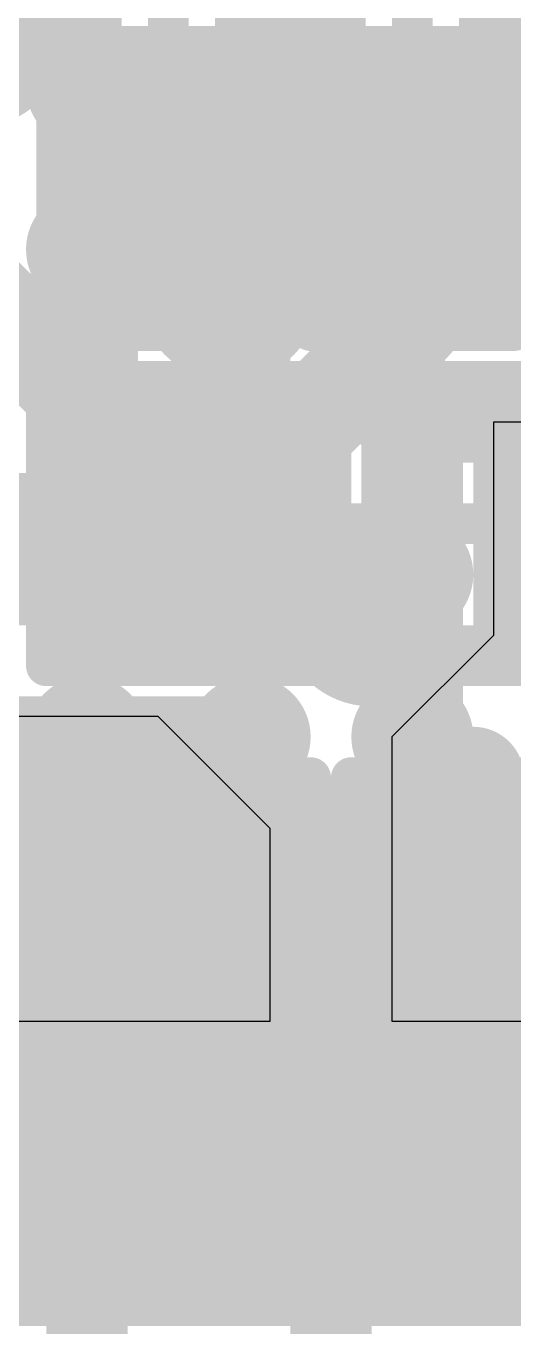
# Model space of a CAD drawing. Header units: millimetres. Extents: x 15 to 120, y 22 to 104.
# Drawn here: x 56.85 to 58.05, y 55.15 to 58.35 of the extents above; entities that cross this region are included whole.
import ezdxf

# ---------------------------------------------------------------- set-up
doc = ezdxf.new("R2010")
doc.units = ezdxf.units.MM
for name, color, linetype in [('BottomLayer', 5, 'Continuous'), ('BottomOverlay', 54, 'Continuous'), ('BottomPaste', 16, 'Continuous'), ('BottomSolder', 6, 'Continuous'), ('Mechanical13', 56, 'Continuous'), ('Mechanical15', 56, 'Continuous'), ('MultiLayer', 9, 'Continuous'), ('TopLayer', 1, 'Continuous'), ('TopPaste', 8, 'Continuous'), ('TopSolder', 216, 'Continuous')]:
    doc.layers.add(name, color=color, linetype=linetype)

msp = doc.modelspace()

# ---------------------------------------------------------------- linework, layer by layer
at = {"layer": 'BottomLayer'}
for p, q in [((58.72500066, 57.37500082), (58.00000084, 57.37500082)), ((58.00000084, 57.37500082), (58.00000084, 56.85000314)), ((58.00000084, 56.85000314), (57.75000134, 56.60000364)), ((57.17500122, 56.650001), (56.8000007, 56.650001)), ((57.45000194, 56.37500027999999), (57.17500122, 56.650001)), ((57.75000134, 56.60000364), (57.75000134, 55.89999996)), ((57.45000194, 55.89999996), (57.45000194, 56.37500027999999)), ((53.57499825999999, 55.89999996), (57.45000194, 55.89999996)), ((57.75000134, 55.89999996), (60.45000101999999, 55.89999996))]:
    msp.add_line(p, q, dxfattribs=at)
for points, const_width in [([(57.13750065999999, 58.10000064, 1), (57.26249914, 58.10000064, 1)], 0.12499848), ([(57.737502, 58.07500195999999, 1), (57.86250047999999, 58.07500195999999, 1)], 0.12499848), ([(57.73750454, 57.95000348, 1), (57.86250302, 57.95000348, 1)], 0.12499848), ([(57.73750454, 57.95000348, 1), (57.86250302, 57.95000348, 1)], 0.12499848), ([(57.13750065999999, 57.85000114, 1), (57.26249914, 57.85000114, 1)], 0.12499848), ([(57.737502, 57.82499992, 1), (57.86250047999999, 57.82499992, 1)], 0.12499848), ([(57.73750454, 57.62500794, 1), (57.86250302, 57.62500794, 1)], 0.12499848), ([(57.73750454, 57.62500794, 1), (57.86250302, 57.62500794, 1)], 0.12499848), ([(57.03750085999999, 57.29999969999999, 1), (57.16249934, 57.29999969999999, 1)], 0.12499848), ([(56.76250268, 57.12500132, 1), (56.88750116, 57.12500132, 1)], 0.12499848), ([(56.76250268, 57.12500132, 1), (56.88750116, 57.12500132, 1)], 0.12499848), ([(56.76250521999999, 57.12500386, 1), (56.8875037, 57.12500386, 1)], 0.12499848), ([(56.76250521999999, 57.12500386, 1), (56.8875037, 57.12500386, 1)], 0.12499848), ([(57.16250187999999, 57.12500132, 1), (57.28750036, 57.12500132, 1)], 0.12499848), ([(57.23750046, 57.12500386, 1), (57.36249893999999, 57.12500386, 1)], 0.12499848), ([(57.23750046, 57.12500386, 1), (57.36249893999999, 57.12500386, 1)], 0.12499848), ([(57.23750046, 57.12500386, 1), (57.36249893999999, 57.12500386, 1)], 0.12499848), ([(57.23750046, 57.12500386, 1), (57.36249893999999, 57.12500386, 1)], 0.12499848), ([(57.41249884, 57.12500386, 1), (57.53749732, 57.12500386, 1)], 0.12499848), ([(57.41249884, 57.12500386, 1), (57.53749732, 57.12500386, 1)], 0.12499848), ([(57.88749916, 56.49999876, 1), (58.01249764, 56.49999876, 1)], 0.12499848), ([(57.20000752, 56.14997914, 1), (57.40000712, 56.14997914, 1)], 0.1999996), ([(57.23750046, 55.57500187999999, 1), (57.36249893999999, 55.57500187999999, 1)], 0.12499848), ([(57.8375018, 55.57500187999999, 1), (57.96250027999999, 55.57500187999999, 1)], 0.12499848), ([(57.8375018, 55.4249844, 1), (57.96250027999999, 55.4249844, 1)], 0.12499848), ([(57.8375018, 55.4249844, 1), (57.96250027999999, 55.4249844, 1)], 0.12499848), ([(57.23750046, 55.32499984, 1), (57.36249893999999, 55.32499984, 1)], 0.12499848), ([(57.8375018, 55.32499984, 1), (57.96250027999999, 55.32499984, 1)], 0.12499848)]:
    msp.add_lwpolyline(points, format="xyb", close=True, dxfattribs=dict(at, const_width=const_width))
for points, const_width in [([(57.80000378, 57.62500794), (57.80000378, 57.95000348)], 0.2499995), ([(57.80000378, 57.95000348), (58.9999963, 57.95000348)], 0.2499995), ([(56.67499968, 57.75000387999999), (57.29999969999999, 57.12500386)], 0.2499995), ([(57.29999969999999, 57.12500386), (57.80000378, 57.62500794)], 0.2499995), ([(56.82500192, 57.12500132), (56.82500446, 57.12500386)], 0.2499995), ([(56.82500446, 57.12500386), (57.29999969999999, 57.12500386)], 0.2499995), ([(57.29999969999999, 57.12500386), (57.47499808, 57.12500386)], 0.2499995), ([(55.80000016, 56.14997914), (57.30000732, 56.14997914)], 0.3999992), ([(55.50000076, 55.4249844), (57.90000104, 55.4249844)], 0.2499995), ([(57.90000104, 55.4249844), (60.27498486, 55.4249844)], 0.2499995)]:
    msp.add_lwpolyline(points, dxfattribs=dict(at, const_width=const_width))
for points in [[(57.04998496, 57.69999636), (57.34998435999999, 57.69999636), (57.04998496, 58.19999536), (57.34998435999999, 58.19999536)], [(57.65000408, 57.70000398), (57.95000348, 57.70000398), (57.65000408, 58.20000297999999), (57.95000348, 58.20000297999999)], [(57.5999991, 56.87500436), (57.5999991, 57.37500335999999), (57.0000003, 56.87500436), (57.0000003, 57.37500335999999)], [(58.59999964, 56.87500436), (58.59999964, 57.37500335999999), (58.00000084, 56.87500436), (58.00000084, 57.37500335999999)], [(57.45000701999999, 56.39997863999999), (57.15000762, 56.39997863999999), (57.45000701999999, 55.89997964), (57.15000762, 55.89997964)], [(58.0499982, 56.39999896), (57.7499988, 56.39999896), (58.0499982, 55.89999996), (57.7499988, 55.89999996)], [(57.45000701999999, 55.70000544), (57.15000762, 55.70000544), (57.45000701999999, 55.20000644), (57.15000762, 55.20000644)], [(58.0499982, 55.69999782), (57.7499988, 55.69999782), (58.0499982, 55.19999882), (57.7499988, 55.19999882)]]:
    msp.add_solid(points, dxfattribs=at)
at = {"layer": 'BottomOverlay', "const_width": 0.1999996}
msp.add_lwpolyline([(57.80000124, 56.97500161999999), (57.80000124, 57.27500102)], dxfattribs=at)
at = {"layer": 'BottomOverlay', "const_width": 0.0999998}
for points in [[(57.75000134, 57.27500102, 1), (57.85000114, 57.27500102, 1)], [(57.75000134, 56.97500161999999, 1), (57.85000114, 56.97500161999999, 1)]]:
    msp.add_lwpolyline(points, format="xyb", close=True, dxfattribs=at)
at = {"layer": 'BottomPaste'}
for points in [[(57.04998496, 57.69999636), (57.34998435999999, 57.69999636), (57.04998496, 58.19999536), (57.34998435999999, 58.19999536)], [(57.04998496, 57.69999636), (57.34998435999999, 57.69999636), (57.04998496, 58.19999536), (57.34998435999999, 58.19999536)], [(57.65000408, 57.70000398), (57.95000348, 57.70000398), (57.65000408, 58.20000297999999), (57.95000348, 58.20000297999999)], [(57.65000408, 57.70000398), (57.95000348, 57.70000398), (57.65000408, 58.20000297999999), (57.95000348, 58.20000297999999)], [(57.5999991, 56.87500436), (57.5999991, 57.37500335999999), (57.0000003, 56.87500436), (57.0000003, 57.37500335999999)], [(57.5999991, 56.87500436), (57.5999991, 57.37500335999999), (57.0000003, 56.87500436), (57.0000003, 57.37500335999999)], [(58.59999964, 56.87500436), (58.59999964, 57.37500335999999), (58.00000084, 56.87500436), (58.00000084, 57.37500335999999)], [(58.59999964, 56.87500436), (58.59999964, 57.37500335999999), (58.00000084, 56.87500436), (58.00000084, 57.37500335999999)], [(57.45000701999999, 56.39997863999999), (57.15000762, 56.39997863999999), (57.45000701999999, 55.89997964), (57.15000762, 55.89997964)], [(57.45000701999999, 56.39997863999999), (57.15000762, 56.39997863999999), (57.45000701999999, 55.89997964), (57.15000762, 55.89997964)], [(58.0499982, 56.39999896), (57.7499988, 56.39999896), (58.0499982, 55.89999996), (57.7499988, 55.89999996)], [(58.0499982, 56.39999896), (57.7499988, 56.39999896), (58.0499982, 55.89999996), (57.7499988, 55.89999996)], [(57.45000701999999, 55.70000544), (57.15000762, 55.70000544), (57.45000701999999, 55.20000644), (57.15000762, 55.20000644)], [(57.45000701999999, 55.70000544), (57.15000762, 55.70000544), (57.45000701999999, 55.20000644), (57.15000762, 55.20000644)], [(58.0499982, 55.69999782), (57.7499988, 55.69999782), (58.0499982, 55.19999882), (57.7499988, 55.19999882)], [(58.0499982, 55.69999782), (57.7499988, 55.69999782), (58.0499982, 55.19999882), (57.7499988, 55.19999882)]]:
    msp.add_solid(points, dxfattribs=at)
at = {"layer": 'BottomSolder'}
for points in [[(56.99998506, 57.64999646), (57.39998426, 57.64999646), (56.99998506, 58.24999526), (57.39998426, 58.24999526)], [(56.99998506, 57.64999646), (57.39998426, 57.64999646), (56.99998506, 58.24999526), (57.39998426, 58.24999526)], [(57.60000418, 57.65000408), (58.00000338, 57.65000408), (57.60000418, 58.25000288), (58.00000338, 58.25000288)], [(57.60000418, 57.65000408), (58.00000338, 57.65000408), (57.60000418, 58.25000288), (58.00000338, 58.25000288)], [(57.64999899999999, 56.82500446), (57.64999899999999, 57.42500326), (56.95000039999999, 56.82500446), (56.95000039999999, 57.42500326)], [(57.64999899999999, 56.82500446), (57.64999899999999, 57.42500326), (56.95000039999999, 56.82500446), (56.95000039999999, 57.42500326)], [(58.64999954, 56.82500446), (58.64999954, 57.42500326), (57.95000094, 56.82500446), (57.95000094, 57.42500326)], [(58.64999954, 56.82500446), (58.64999954, 57.42500326), (57.95000094, 56.82500446), (57.95000094, 57.42500326)], [(56.89999796, 56.44999885999999), (56.49999876, 56.44999885999999), (56.89999796, 55.85000006), (56.49999876, 55.85000006)], [(56.89999796, 56.44999885999999), (56.49999876, 56.44999885999999), (56.89999796, 55.85000006), (56.49999876, 55.85000006)], [(57.50000692, 56.44997854), (57.10000771999999, 56.44997854), (57.50000692, 55.84997973999999), (57.10000771999999, 55.84997973999999)], [(57.50000692, 56.44997854), (57.10000771999999, 56.44997854), (57.50000692, 55.84997973999999), (57.10000771999999, 55.84997973999999)], [(58.09999809999999, 56.44999885999999), (57.6999989, 56.44999885999999), (58.09999809999999, 55.85000006), (57.6999989, 55.85000006)], [(58.09999809999999, 56.44999885999999), (57.6999989, 56.44999885999999), (58.09999809999999, 55.85000006), (57.6999989, 55.85000006)], [(56.89999796, 55.74999772), (56.49999876, 55.74999772), (56.89999796, 55.14999891999999), (56.49999876, 55.14999891999999)], [(56.89999796, 55.74999772), (56.49999876, 55.74999772), (56.89999796, 55.14999891999999), (56.49999876, 55.14999891999999)], [(57.50000692, 55.75000533999999), (57.10000771999999, 55.75000533999999), (57.50000692, 55.15000654), (57.10000771999999, 55.15000654)], [(57.50000692, 55.75000533999999), (57.10000771999999, 55.75000533999999), (57.50000692, 55.15000654), (57.10000771999999, 55.15000654)], [(58.09999809999999, 55.74999772), (57.6999989, 55.74999772), (58.09999809999999, 55.14999891999999), (57.6999989, 55.14999891999999)], [(58.09999809999999, 55.74999772), (57.6999989, 55.74999772), (58.09999809999999, 55.14999891999999), (57.6999989, 55.14999891999999)]]:
    msp.add_solid(points, dxfattribs=at)
at = {"layer": 'Mechanical13', "const_width": 0.0999998}
for points in [[(57.03498626, 57.98499706), (57.03498626, 58.61501866)], [(57.36498306, 57.98499706), (57.36498306, 58.61501866)], [(57.63500284, 57.98500468), (57.63500284, 58.61500341999999)], [(57.96500472, 57.98500468), (57.96500472, 58.61500341999999)], [(57.03498626, 57.98499706), (57.36498306, 57.98499706)], [(57.63500284, 57.98500468), (57.96500472, 57.98500468)], [(57.2499998, 57.42500326), (58.35000014, 57.42500326)], [(57.2499998, 56.82500446), (57.2499998, 57.42500326)], [(57.2499998, 56.82500446), (58.35000014, 56.82500446)], [(56.53499742, 56.11499826), (56.86499929999999, 56.11499826)], [(56.86499929999999, 55.48499952), (56.86499929999999, 56.11499826)], [(57.13500892, 55.48500713999999), (57.13500892, 56.11497794)], [(57.13500892, 56.11497794), (57.46500571999999, 56.11497794)], [(57.46500571999999, 55.48500713999999), (57.46500571999999, 56.11497794)], [(57.73499756, 56.11499826), (58.06499943999999, 56.11499826)], [(57.73499756, 55.48499952), (57.73499756, 56.11499826)], [(58.06499943999999, 55.48499952), (58.06499943999999, 56.11499826)], [(56.53499742, 55.48499952), (56.86499929999999, 55.48499952)], [(57.13500892, 55.48500713999999), (57.46500571999999, 55.48500713999999)], [(57.73499756, 55.48499952), (58.06499943999999, 55.48499952)]]:
    msp.add_lwpolyline(points, dxfattribs=at)
at = {"layer": 'Mechanical13', "const_width": 0.0499999}
for points in [[(57.00998757999999, 57.98499706, 1), (57.05998494, 57.98499706, 1)], [(57.00998757999999, 57.98499706, 1), (57.05998494, 57.98499706, 1)], [(57.33998438, 57.98499706, 1), (57.38998174, 57.98499706, 1)], [(57.33998438, 57.98499706, 1), (57.38998174, 57.98499706, 1)], [(57.61000416, 57.98500468, 1), (57.66000151999999, 57.98500468, 1)], [(57.61000416, 57.98500468, 1), (57.66000151999999, 57.98500468, 1)], [(57.94000604, 57.98500468, 1), (57.9900034, 57.98500468, 1)], [(57.94000604, 57.98500468, 1), (57.9900034, 57.98500468, 1)], [(57.22500111999999, 57.42500326, 1), (57.27499847999999, 57.42500326, 1)], [(57.22500111999999, 57.42500326, 1), (57.27499847999999, 57.42500326, 1)], [(57.22500111999999, 56.82500446, 1), (57.27499847999999, 56.82500446, 1)], [(57.22500111999999, 56.82500446, 1), (57.27499847999999, 56.82500446, 1)], [(56.84000062, 56.11499826, 1), (56.88999798, 56.11499826, 1)], [(56.84000062, 56.11499826, 1), (56.88999798, 56.11499826, 1)], [(57.11001023999999, 56.11497794, 1), (57.1600076, 56.11497794, 1)], [(57.11001023999999, 56.11497794, 1), (57.1600076, 56.11497794, 1)], [(57.44000704, 56.11497794, 1), (57.4900044, 56.11497794, 1)], [(57.44000704, 56.11497794, 1), (57.4900044, 56.11497794, 1)], [(57.70999887999999, 56.11499826, 1), (57.75999624, 56.11499826, 1)], [(57.70999887999999, 56.11499826, 1), (57.75999624, 56.11499826, 1)], [(58.04000076, 56.11499826, 1), (58.08999812, 56.11499826, 1)], [(58.04000076, 56.11499826, 1), (58.08999812, 56.11499826, 1)], [(56.84000062, 55.48499952, 1), (56.88999798, 55.48499952, 1)], [(56.84000062, 55.48499952, 1), (56.88999798, 55.48499952, 1)], [(57.11001023999999, 55.48500713999999, 1), (57.1600076, 55.48500713999999, 1)], [(57.11001023999999, 55.48500713999999, 1), (57.1600076, 55.48500713999999, 1)], [(57.44000704, 55.48500713999999, 1), (57.4900044, 55.48500713999999, 1)], [(57.44000704, 55.48500713999999, 1), (57.4900044, 55.48500713999999, 1)], [(57.70999887999999, 55.48499952, 1), (57.75999624, 55.48499952, 1)], [(57.70999887999999, 55.48499952, 1), (57.75999624, 55.48499952, 1)], [(58.04000076, 55.48499952, 1), (58.08999812, 55.48499952, 1)], [(58.04000076, 55.48499952, 1), (58.08999812, 55.48499952, 1)]]:
    msp.add_lwpolyline(points, format="xyb", close=True, dxfattribs=at)
at = {"layer": 'Mechanical15', "const_width": 0.0999998}
for points in [[(56.94999786, 57.59998385999999), (56.94999786, 58.99998106)], [(57.45002226, 57.59998385999999), (57.45002226, 58.99998106)], [(57.55000428, 57.60000418), (57.55000428, 59.00000392)], [(58.05000328, 57.60000418), (58.05000328, 59.00000392)], [(57.19998466, 58.13500946), (57.19998466, 58.46500626)], [(57.80000378, 58.13500438), (57.80000378, 58.46500372)], [(57.03498626, 58.30000785999999), (57.36498306, 58.30000785999999)], [(57.63500284, 58.30000278), (57.96500472, 58.30000278)], [(56.94999786, 57.59998385999999), (57.45002226, 57.59998385999999)], [(57.55000428, 57.60000418), (58.05000328, 57.60000418)], [(56.9000005, 57.47500316), (58.69999944, 57.47500316)], [(56.9000005, 56.77500456), (56.9000005, 57.47500316)], [(57.80000124, 56.82500446), (57.80000124, 57.42500326)], [(57.4999993, 57.12500386), (58.10000064, 57.12500386)], [(56.9000005, 56.77500456), (58.69999944, 56.77500456)], [(56.44999885999999, 56.49999876), (56.94999786, 56.49999876)], [(56.94999786, 55.09999902), (56.94999786, 56.49999876)], [(57.05002052, 55.09999394), (57.05002052, 56.49999114)], [(57.05002052, 56.49999114), (57.54999411999999, 56.49999114)], [(57.54999411999999, 55.09999394), (57.54999411999999, 56.49999114)], [(57.64999899999999, 56.49999876), (58.149998, 56.49999876)], [(57.64999899999999, 55.09999902), (57.64999899999999, 56.49999876)], [(57.30000732, 55.63501953999999), (57.30000732, 55.96501634)], [(57.8999985, 55.63499922), (57.8999985, 55.96499856)], [(56.53499742, 55.80000016), (56.86499929999999, 55.80000016)], [(57.13500892, 55.80001794), (57.46500571999999, 55.80001794)], [(57.73499756, 55.80000016), (58.06499943999999, 55.80000016)]]:
    msp.add_lwpolyline(points, dxfattribs=at)
at = {"layer": 'Mechanical15', "const_width": 0.0499999}
for points in [[(57.00998757999999, 58.30000785999999, 1), (57.05998494, 58.30000785999999, 1)], [(57.33998438, 58.30000785999999, 1), (57.38998174, 58.30000785999999, 1)], [(57.61000416, 58.30000278, 1), (57.66000151999999, 58.30000278, 1)], [(57.94000604, 58.30000278, 1), (57.9900034, 58.30000278, 1)], [(57.17498598, 58.13500946, 1), (57.22498333999999, 58.13500946, 1)], [(57.77500509999999, 58.13500438, 1), (57.82500245999999, 58.13500438, 1)], [(56.92499918, 57.59998385999999, 1), (56.97499654, 57.59998385999999, 1)], [(56.92499918, 57.59998385999999, 1), (56.97499654, 57.59998385999999, 1)], [(57.42502357999999, 57.59998385999999, 1), (57.47502094, 57.59998385999999, 1)], [(57.42502357999999, 57.59998385999999, 1), (57.47502094, 57.59998385999999, 1)], [(57.5250056, 57.60000418, 1), (57.57500296, 57.60000418, 1)], [(57.5250056, 57.60000418, 1), (57.57500296, 57.60000418, 1)], [(58.0250046, 57.60000418, 1), (58.07500195999999, 57.60000418, 1)], [(58.0250046, 57.60000418, 1), (58.07500195999999, 57.60000418, 1)], [(56.87500181999999, 57.47500316, 1), (56.92499918, 57.47500316, 1)], [(56.87500181999999, 57.47500316, 1), (56.92499918, 57.47500316, 1)], [(57.77500256, 57.42500326, 1), (57.82499992, 57.42500326, 1)], [(57.47500062, 57.12500386, 1), (57.52499797999999, 57.12500386, 1)], [(57.77500256, 56.82500446, 1), (57.82499992, 56.82500446, 1)], [(56.87500181999999, 56.77500456, 1), (56.92499918, 56.77500456, 1)], [(56.87500181999999, 56.77500456, 1), (56.92499918, 56.77500456, 1)], [(56.92499918, 56.49999876, 1), (56.97499654, 56.49999876, 1)], [(56.92499918, 56.49999876, 1), (56.97499654, 56.49999876, 1)], [(57.02502183999999, 56.49999114, 1), (57.0750192, 56.49999114, 1)], [(57.02502183999999, 56.49999114, 1), (57.0750192, 56.49999114, 1)], [(57.52499544, 56.49999114, 1), (57.5749928, 56.49999114, 1)], [(57.52499544, 56.49999114, 1), (57.5749928, 56.49999114, 1)], [(57.62500032, 56.49999876, 1), (57.67499768, 56.49999876, 1)], [(57.62500032, 56.49999876, 1), (57.67499768, 56.49999876, 1)], [(57.27500864, 55.96501634, 1), (57.32500599999999, 55.96501634, 1)], [(57.87499982, 55.96499856, 1), (57.92499718, 55.96499856, 1)], [(56.84000062, 55.80000016, 1), (56.88999798, 55.80000016, 1)], [(57.11001023999999, 55.80001794, 1), (57.1600076, 55.80001794, 1)], [(57.44000704, 55.80001794, 1), (57.4900044, 55.80001794, 1)], [(57.70999887999999, 55.80000016, 1), (57.75999624, 55.80000016, 1)], [(58.04000076, 55.80000016, 1), (58.08999812, 55.80000016, 1)], [(57.27500864, 55.63501953999999, 1), (57.32500599999999, 55.63501953999999, 1)], [(57.87499982, 55.63499922, 1), (57.92499718, 55.63499922, 1)]]:
    msp.add_lwpolyline(points, format="xyb", close=True, dxfattribs=at)
at = {"layer": 'MultiLayer'}
for points, const_width in [([(56.61250044, 58.32500146, 1), (56.83749872, 58.32500146, 1)], 0.22499828), ([(56.93750106, 58.20000044, 1), (57.06249954, 58.20000044, 1)], 0.12499848), ([(57.737502, 58.20000297999999, 1), (57.86250047999999, 58.20000297999999, 1)], 0.12499848), ([(57.13750065999999, 58.10000064, 1), (57.26249914, 58.10000064, 1)], 0.12499848), ([(57.737502, 58.07500195999999, 1), (57.86250047999999, 58.07500195999999, 1)], 0.12499848), ([(58.08750384, 57.92499718, 1), (58.31250212, 57.92499718, 1)], 0.22499828), ([(57.13750065999999, 57.85000114, 1), (57.26249914, 57.85000114, 1)], 0.12499848), ([(56.93750106, 57.80000124, 1), (57.06249954, 57.80000124, 1)], 0.12499848), ([(57.23750046, 57.70000143999999, 1), (57.46249873999999, 57.70000143999999, 1)], 0.22499828), ([(57.737502, 57.82499992, 1), (57.86250047999999, 57.82499992, 1)], 0.12499848), ([(57.737502, 57.80000124, 1), (57.86250047999999, 57.80000124, 1)], 0.12499848), ([(56.93750106, 57.40000204, 1), (57.06249954, 57.40000204, 1)], 0.12499848), ([(57.33750026, 57.40000204, 1), (57.46249873999999, 57.40000204, 1)], 0.12499848), ([(57.737502, 57.40000204, 1), (57.86250047999999, 57.40000204, 1)], 0.12499848), ([(57.03750085999999, 57.29999969999999, 1), (57.16249934, 57.29999969999999, 1)], 0.12499848), ([(56.76250268, 57.12500132, 1), (56.88750116, 57.12500132, 1)], 0.12499848), ([(57.16250187999999, 57.12500132, 1), (57.28750036, 57.12500132, 1)], 0.12499848), ([(57.41249884, 57.12500386, 1), (57.53749732, 57.12500386, 1)], 0.12499848), ([(56.93750106, 57.0000003, 1), (57.06249954, 57.0000003, 1)], 0.12499848), ([(57.3375028, 57.0000003, 1), (57.46250128, 57.0000003, 1)], 0.12499848), ([(57.5875023, 56.9000005, 1), (57.81250058, 56.9000005, 1)], 0.22499828), ([(57.737502, 57.00000283999999, 1), (57.86250047999999, 57.00000283999999, 1)], 0.12499848), ([(56.9375036, 56.6000011, 1), (57.06250207999999, 56.6000011, 1)], 0.12499848), ([(57.3375028, 56.6000011, 1), (57.46250128, 56.6000011, 1)], 0.12499848), ([(57.737502, 56.60000364, 1), (57.86250047999999, 56.60000364, 1)], 0.12499848), ([(56.68750155999999, 56.40000149999999, 1), (56.91249984, 56.40000149999999, 1)], 0.22499828), ([(57.88749916, 56.49999876, 1), (58.01249764, 56.49999876, 1)], 0.12499848), ([(56.9375036, 56.19999936, 1), (57.06250207999999, 56.19999936, 1)], 0.12499848), ([(57.3375028, 56.19999936, 1), (57.46250128, 56.19999936, 1)], 0.12499848), ([(57.737502, 56.2000019, 1), (57.86250047999999, 56.2000019, 1)], 0.12499848), ([(57.88750169999999, 55.99999975999999, 1), (58.11249998, 55.99999975999999, 1)], 0.22499828), ([(56.93750106, 55.80000016, 1), (57.06249954, 55.80000016, 1)], 0.12499848), ([(57.3375028, 55.80000016, 1), (57.46250128, 55.80000016, 1)], 0.12499848), ([(57.737502, 55.8000027, 1), (57.86250047999999, 55.8000027, 1)], 0.12499848), ([(57.23750046, 55.57500187999999, 1), (57.36249893999999, 55.57500187999999, 1)], 0.12499848), ([(57.8375018, 55.57500187999999, 1), (57.96250027999999, 55.57500187999999, 1)], 0.12499848), ([(56.83750126, 55.45000086, 1), (57.06249954, 55.45000086, 1)], 0.22499828), ([(56.93750106, 55.4000035, 1), (57.06249954, 55.4000035, 1)], 0.12499848), ([(57.33750026, 55.4000035, 1), (57.46249873999999, 55.4000035, 1)], 0.12499848), ([(57.737502, 55.4000035, 1), (57.86250047999999, 55.4000035, 1)], 0.12499848), ([(57.23750046, 55.32499984, 1), (57.36249893999999, 55.32499984, 1)], 0.12499848), ([(57.8375018, 55.32499984, 1), (57.96250027999999, 55.32499984, 1)], 0.12499848)]:
    msp.add_lwpolyline(points, format="xyb", close=True, dxfattribs=dict(at, const_width=const_width))
at = {"layer": 'TopLayer'}
for points, const_width in [([(56.92500172, 58.20000297999999, 1), (57.07499888, 58.20000297999999, 1)], 0.1499997), ([(57.72500265999999, 58.20000297999999, 1), (57.87499982, 58.20000297999999, 1)], 0.1499997), ([(56.93750106, 58.20000297999999, 1), (57.06249954, 58.20000297999999, 1)], 0.12499848), ([(56.93750106, 58.20000044, 1), (57.06249954, 58.20000044, 1)], 0.12499848), ([(57.737502, 58.20000297999999, 1), (57.86250047999999, 58.20000297999999, 1)], 0.12499848), ([(57.737502, 58.20000297999999, 1), (57.86250047999999, 58.20000297999999, 1)], 0.12499848), ([(56.92500172, 57.80000124, 1), (57.07499888, 57.80000124, 1)], 0.1499997), ([(56.93750106, 57.80000124, 1), (57.06249954, 57.80000124, 1)], 0.12499848), ([(56.93750106, 57.80000124, 1), (57.06249954, 57.80000124, 1)], 0.12499848), ([(56.93750106, 57.80000124, 1), (57.06249954, 57.80000124, 1)], 0.12499848), ([(57.32500091999999, 57.80000124, 1), (57.47499808, 57.80000124, 1)], 0.1499997), ([(57.72500265999999, 57.80000124, 1), (57.87499982, 57.80000124, 1)], 0.1499997), ([(57.737502, 57.80000124, 1), (57.86250047999999, 57.80000124, 1)], 0.12499848), ([(57.3499996, 57.80000124, 1), (57.4499994, 57.80000124, 1)], 0.0999998), ([(57.3499996, 57.80000124, 1), (57.4499994, 57.80000124, 1)], 0.0999998), ([(57.75000134, 57.80000124, 1), (57.85000114, 57.80000124, 1)], 0.0999998), ([(57.75000134, 57.80000124, 1), (57.85000114, 57.80000124, 1)], 0.0999998), ([(56.92500172, 57.40000204, 1), (57.07499888, 57.40000204, 1)], 0.1499997), ([(57.32500091999999, 57.40000204, 1), (57.47499808, 57.40000204, 1)], 0.1499997), ([(57.72500265999999, 57.40000204, 1), (57.87499982, 57.40000204, 1)], 0.1499997), ([(56.93750106, 57.40000204, 1), (57.06249954, 57.40000204, 1)], 0.12499848), ([(56.93750106, 57.40000204, 1), (57.06249954, 57.40000204, 1)], 0.12499848), ([(56.93750106, 57.40000204, 1), (57.06249954, 57.40000204, 1)], 0.12499848), ([(57.33750026, 57.40000204, 1), (57.46249873999999, 57.40000204, 1)], 0.12499848), ([(57.737502, 57.40000204, 1), (57.86250047999999, 57.40000204, 1)], 0.12499848), ([(57.737502, 57.40000204, 1), (57.86250047999999, 57.40000204, 1)], 0.12499848), ([(57.737502, 57.40000204, 1), (57.86250047999999, 57.40000204, 1)], 0.12499848), ([(57.3499996, 57.40000204, 1), (57.4499994, 57.40000204, 1)], 0.0999998), ([(56.92500172, 57.00000283999999, 1), (57.07499888, 57.00000283999999, 1)], 0.1499997), ([(56.93750106, 57.00000283999999, 1), (57.06249954, 57.00000283999999, 1)], 0.12499848), ([(56.93750106, 57.00000283999999, 1), (57.06249954, 57.00000283999999, 1)], 0.12499848), ([(56.93750106, 57.00000283999999, 1), (57.06249954, 57.00000283999999, 1)], 0.12499848), ([(56.93750106, 57.00000283999999, 1), (57.06249954, 57.00000283999999, 1)], 0.12499848), ([(56.93750106, 57.0000003, 1), (57.06249954, 57.0000003, 1)], 0.12499848), ([(56.93750106, 57.0000003, 1), (57.06249954, 57.0000003, 1)], 0.12499848), ([(57.32500091999999, 57.00000283999999, 1), (57.47499808, 57.00000283999999, 1)], 0.1499997), ([(57.33750026, 57.00000283999999, 1), (57.46249873999999, 57.00000283999999, 1)], 0.12499848), ([(57.33750026, 57.00000283999999, 1), (57.46249873999999, 57.00000283999999, 1)], 0.12499848), ([(57.3375028, 57.0000003, 1), (57.46250128, 57.0000003, 1)], 0.12499848), ([(57.72500265999999, 57.00000283999999, 1), (57.87499982, 57.00000283999999, 1)], 0.1499997), ([(57.737502, 57.00000283999999, 1), (57.86250047999999, 57.00000283999999, 1)], 0.12499848), ([(57.737502, 57.00000283999999, 1), (57.86250047999999, 57.00000283999999, 1)], 0.12499848), ([(57.737502, 57.00000283999999, 1), (57.86250047999999, 57.00000283999999, 1)], 0.12499848), ([(57.737502, 57.00000283999999, 1), (57.86250047999999, 57.00000283999999, 1)], 0.12499848), ([(56.92500172, 56.60000364, 1), (57.07499888, 56.60000364, 1)], 0.1499997), ([(57.32500091999999, 56.60000364, 1), (57.47499808, 56.60000364, 1)], 0.1499997), ([(57.72500265999999, 56.60000364, 1), (57.87499982, 56.60000364, 1)], 0.1499997), ([(56.9375036, 56.6000011, 1), (57.06250207999999, 56.6000011, 1)], 0.12499848), ([(57.737502, 56.60000364, 1), (57.86250047999999, 56.60000364, 1)], 0.12499848), ([(57.737502, 56.60000364, 1), (57.86250047999999, 56.60000364, 1)], 0.12499848), ([(57.737502, 56.60000364, 1), (57.86250047999999, 56.60000364, 1)], 0.12499848), ([(56.95000039999999, 56.60000364, 1), (57.0500002, 56.60000364, 1)], 0.0999998), ([(56.95000039999999, 56.60000364, 1), (57.0500002, 56.60000364, 1)], 0.0999998), ([(56.95000039999999, 56.60000364, 1), (57.0500002, 56.60000364, 1)], 0.0999998), ([(57.3499996, 56.60000364, 1), (57.4499994, 56.60000364, 1)], 0.0999998), ([(57.3499996, 56.60000364, 1), (57.4499994, 56.60000364, 1)], 0.0999998), ([(56.92500172, 56.2000019, 1), (57.07499888, 56.2000019, 1)], 0.1499997), ([(56.9375036, 56.19999936, 1), (57.06250207999999, 56.19999936, 1)], 0.12499848), ([(57.32500091999999, 56.2000019, 1), (57.47499808, 56.2000019, 1)], 0.1499997), ([(57.72500265999999, 56.2000019, 1), (57.87499982, 56.2000019, 1)], 0.1499997), ([(57.737502, 56.2000019, 1), (57.86250047999999, 56.2000019, 1)], 0.12499848), ([(57.737502, 56.2000019, 1), (57.86250047999999, 56.2000019, 1)], 0.12499848), ([(57.737502, 56.2000019, 1), (57.86250047999999, 56.2000019, 1)], 0.12499848), ([(56.95000039999999, 56.2000019, 1), (57.0500002, 56.2000019, 1)], 0.0999998), ([(56.95000039999999, 56.2000019, 1), (57.0500002, 56.2000019, 1)], 0.0999998), ([(56.95000039999999, 56.2000019, 1), (57.0500002, 56.2000019, 1)], 0.0999998), ([(56.95000039999999, 56.2000019, 1), (57.0500002, 56.2000019, 1)], 0.0999998), ([(57.3499996, 56.2000019, 1), (57.4499994, 56.2000019, 1)], 0.0999998), ([(57.3499996, 56.2000019, 1), (57.4499994, 56.2000019, 1)], 0.0999998), ([(57.3499996, 56.2000019, 1), (57.4499994, 56.2000019, 1)], 0.0999998), ([(56.92500172, 55.8000027, 1), (57.07499888, 55.8000027, 1)], 0.1499997), ([(57.32500091999999, 55.8000027, 1), (57.47499808, 55.8000027, 1)], 0.1499997), ([(57.72500265999999, 55.8000027, 1), (57.87499982, 55.8000027, 1)], 0.1499997), ([(57.737502, 55.8000027, 1), (57.86250047999999, 55.8000027, 1)], 0.12499848), ([(57.737502, 55.8000027, 1), (57.86250047999999, 55.8000027, 1)], 0.12499848), ([(57.737502, 55.8000027, 1), (57.86250047999999, 55.8000027, 1)], 0.12499848), ([(56.95000039999999, 55.8000027, 1), (57.0500002, 55.8000027, 1)], 0.0999998), ([(56.95000039999999, 55.8000027, 1), (57.0500002, 55.8000027, 1)], 0.0999998), ([(57.3499996, 55.8000027, 1), (57.4499994, 55.8000027, 1)], 0.0999998), ([(57.3499996, 55.8000027, 1), (57.4499994, 55.8000027, 1)], 0.0999998), ([(56.92500172, 55.4000035, 1), (57.07499888, 55.4000035, 1)], 0.1499997), ([(56.93750106, 55.4000035, 1), (57.06249954, 55.4000035, 1)], 0.12499848), ([(56.93750106, 55.4000035, 1), (57.06249954, 55.4000035, 1)], 0.12499848), ([(57.32500091999999, 55.4000035, 1), (57.47499808, 55.4000035, 1)], 0.1499997), ([(57.33750026, 55.4000035, 1), (57.46249873999999, 55.4000035, 1)], 0.12499848), ([(57.33750026, 55.4000035, 1), (57.46249873999999, 55.4000035, 1)], 0.12499848), ([(57.33750026, 55.4000035, 1), (57.46249873999999, 55.4000035, 1)], 0.12499848), ([(57.72500265999999, 55.4000035, 1), (57.87499982, 55.4000035, 1)], 0.1499997), ([(57.737502, 55.4000035, 1), (57.86250047999999, 55.4000035, 1)], 0.12499848), ([(57.737502, 55.4000035, 1), (57.86250047999999, 55.4000035, 1)], 0.12499848), ([(57.737502, 55.4000035, 1), (57.86250047999999, 55.4000035, 1)], 0.12499848), ([(57.737502, 55.4000035, 1), (57.86250047999999, 55.4000035, 1)], 0.12499848)]:
    msp.add_lwpolyline(points, format="xyb", close=True, dxfattribs=dict(at, const_width=const_width))
for points, const_width in [([(57.0000003, 57.80000124), (57.0000003, 58.20000297999999)], 0.2499995), ([(57.80000124, 58.20000297999999), (58.59999964, 58.20000297999999)], 0.2499995), ([(57.0000003, 57.40000204), (57.0000003, 57.80000124)], 0.2499995), ([(57.3999995, 57.80000124), (57.80000124, 57.80000124)], 0.1999996), ([(57.3999995, 57.40000204), (57.3999995, 57.80000124)], 0.1999996), ([(57.80000124, 57.80000124), (58.20000044, 57.80000124)], 0.1999996), ([(57.0000003, 57.00000283999999), (57.0000003, 57.40000204)], 0.2499995), ([(57.80000124, 57.00000283999999), (57.80000124, 57.40000204)], 0.2499995), ([(57.80000124, 57.40000204), (58.20000044, 57.40000204)], 0.2499995), ([(56.6000011, 57.00000283999999), (57.0000003, 57.00000283999999)], 0.2499995), ([(57.0000003, 57.00000283999999), (57.3999995, 57.00000283999999)], 0.2499995), ([(57.0000003, 57.0000003), (57.0000003, 57.00000283999999)], 0.2499995), ([(57.3999995, 57.00000283999999), (57.80000124, 57.00000283999999)], 0.2499995), ([(57.80000124, 56.60000364), (57.80000124, 57.00000283999999)], 0.2499995), ([(57.80000124, 56.2000019), (57.80000124, 56.60000364)], 0.2499995), ([(56.6000011, 56.60000364), (57.0000003, 56.60000364)], 0.1999996), ([(57.0000003, 56.2000019), (57.0000003, 56.60000364)], 0.1999996), ([(57.0000003, 56.60000364), (57.3999995, 56.60000364)], 0.1999996), ([(57.3999995, 56.2000019), (57.3999995, 56.60000364)], 0.1999996), ([(57.80000124, 55.8000027), (57.80000124, 56.2000019)], 0.2499995), ([(56.6000011, 56.2000019), (57.0000003, 56.2000019)], 0.1999996), ([(57.0000003, 55.8000027), (57.0000003, 56.2000019)], 0.1999996), ([(57.0000003, 56.2000019), (57.3999995, 56.2000019)], 0.1999996), ([(57.3999995, 55.8000027), (57.3999995, 56.2000019)], 0.1999996), ([(57.80000124, 55.4000035), (57.80000124, 55.8000027)], 0.2499995), ([(57.0000003, 55.8000027), (57.3999995, 55.8000027)], 0.1999996), ([(57.0000003, 55.4000035), (57.3999995, 55.4000035)], 0.2499995), ([(57.3999995, 55.4000035), (57.80000124, 55.4000035)], 0.2499995), ([(57.80000124, 55.4000035), (58.20000044, 55.4000035)], 0.2499995)]:
    msp.add_lwpolyline(points, dxfattribs=dict(at, const_width=const_width))
at = {"layer": 'TopPaste', "const_width": 0.1499997}
for points in [[(56.92500172, 58.20000297999999, 1), (57.07499888, 58.20000297999999, 1)], [(56.92500172, 58.20000297999999, 1), (57.07499888, 58.20000297999999, 1)], [(57.72500265999999, 58.20000297999999, 1), (57.87499982, 58.20000297999999, 1)], [(57.72500265999999, 58.20000297999999, 1), (57.87499982, 58.20000297999999, 1)], [(56.92500172, 57.80000124, 1), (57.07499888, 57.80000124, 1)], [(56.92500172, 57.80000124, 1), (57.07499888, 57.80000124, 1)], [(57.32500091999999, 57.80000124, 1), (57.47499808, 57.80000124, 1)], [(57.32500091999999, 57.80000124, 1), (57.47499808, 57.80000124, 1)], [(57.72500265999999, 57.80000124, 1), (57.87499982, 57.80000124, 1)], [(57.72500265999999, 57.80000124, 1), (57.87499982, 57.80000124, 1)], [(56.92500172, 57.40000204, 1), (57.07499888, 57.40000204, 1)], [(56.92500172, 57.40000204, 1), (57.07499888, 57.40000204, 1)], [(57.32500091999999, 57.40000204, 1), (57.47499808, 57.40000204, 1)], [(57.32500091999999, 57.40000204, 1), (57.47499808, 57.40000204, 1)], [(57.72500265999999, 57.40000204, 1), (57.87499982, 57.40000204, 1)], [(57.72500265999999, 57.40000204, 1), (57.87499982, 57.40000204, 1)], [(56.92500172, 57.00000283999999, 1), (57.07499888, 57.00000283999999, 1)], [(56.92500172, 57.00000283999999, 1), (57.07499888, 57.00000283999999, 1)], [(57.32500091999999, 57.00000283999999, 1), (57.47499808, 57.00000283999999, 1)], [(57.32500091999999, 57.00000283999999, 1), (57.47499808, 57.00000283999999, 1)], [(57.72500265999999, 57.00000283999999, 1), (57.87499982, 57.00000283999999, 1)], [(57.72500265999999, 57.00000283999999, 1), (57.87499982, 57.00000283999999, 1)], [(56.92500172, 56.60000364, 1), (57.07499888, 56.60000364, 1)], [(56.92500172, 56.60000364, 1), (57.07499888, 56.60000364, 1)], [(57.32500091999999, 56.60000364, 1), (57.47499808, 56.60000364, 1)], [(57.32500091999999, 56.60000364, 1), (57.47499808, 56.60000364, 1)], [(57.72500265999999, 56.60000364, 1), (57.87499982, 56.60000364, 1)], [(57.72500265999999, 56.60000364, 1), (57.87499982, 56.60000364, 1)], [(56.92500172, 56.2000019, 1), (57.07499888, 56.2000019, 1)], [(56.92500172, 56.2000019, 1), (57.07499888, 56.2000019, 1)], [(57.32500091999999, 56.2000019, 1), (57.47499808, 56.2000019, 1)], [(57.32500091999999, 56.2000019, 1), (57.47499808, 56.2000019, 1)], [(57.72500265999999, 56.2000019, 1), (57.87499982, 56.2000019, 1)], [(57.72500265999999, 56.2000019, 1), (57.87499982, 56.2000019, 1)], [(56.92500172, 55.8000027, 1), (57.07499888, 55.8000027, 1)], [(56.92500172, 55.8000027, 1), (57.07499888, 55.8000027, 1)], [(57.32500091999999, 55.8000027, 1), (57.47499808, 55.8000027, 1)], [(57.32500091999999, 55.8000027, 1), (57.47499808, 55.8000027, 1)], [(57.72500265999999, 55.8000027, 1), (57.87499982, 55.8000027, 1)], [(57.72500265999999, 55.8000027, 1), (57.87499982, 55.8000027, 1)], [(56.92500172, 55.4000035, 1), (57.07499888, 55.4000035, 1)], [(56.92500172, 55.4000035, 1), (57.07499888, 55.4000035, 1)], [(57.32500091999999, 55.4000035, 1), (57.47499808, 55.4000035, 1)], [(57.32500091999999, 55.4000035, 1), (57.47499808, 55.4000035, 1)], [(57.72500265999999, 55.4000035, 1), (57.87499982, 55.4000035, 1)], [(57.72500265999999, 55.4000035, 1), (57.87499982, 55.4000035, 1)]]:
    msp.add_lwpolyline(points, format="xyb", close=True, dxfattribs=at)
at = {"layer": 'TopSolder', "const_width": 0.10999978}
for points in [[(56.94500168, 58.20000297999999, 1), (57.05499892, 58.20000297999999, 1)], [(56.94500168, 58.20000297999999, 1), (57.05499892, 58.20000297999999, 1)], [(57.74500261999999, 58.20000297999999, 1), (57.85499986, 58.20000297999999, 1)], [(57.74500261999999, 58.20000297999999, 1), (57.85499986, 58.20000297999999, 1)], [(56.94500168, 57.80000124, 1), (57.05499892, 57.80000124, 1)], [(56.94500168, 57.80000124, 1), (57.05499892, 57.80000124, 1)], [(57.34500087999999, 57.80000124, 1), (57.45499812, 57.80000124, 1)], [(57.34500087999999, 57.80000124, 1), (57.45499812, 57.80000124, 1)], [(57.74500261999999, 57.80000124, 1), (57.85499986, 57.80000124, 1)], [(57.74500261999999, 57.80000124, 1), (57.85499986, 57.80000124, 1)], [(56.94500168, 57.40000204, 1), (57.05499892, 57.40000204, 1)], [(56.94500168, 57.40000204, 1), (57.05499892, 57.40000204, 1)], [(57.34500087999999, 57.40000204, 1), (57.45499812, 57.40000204, 1)], [(57.34500087999999, 57.40000204, 1), (57.45499812, 57.40000204, 1)], [(57.74500261999999, 57.40000204, 1), (57.85499986, 57.40000204, 1)], [(57.74500261999999, 57.40000204, 1), (57.85499986, 57.40000204, 1)], [(56.94500168, 57.00000283999999, 1), (57.05499892, 57.00000283999999, 1)], [(56.94500168, 57.00000283999999, 1), (57.05499892, 57.00000283999999, 1)], [(57.34500087999999, 57.00000283999999, 1), (57.45499812, 57.00000283999999, 1)], [(57.34500087999999, 57.00000283999999, 1), (57.45499812, 57.00000283999999, 1)], [(57.74500261999999, 57.00000283999999, 1), (57.85499986, 57.00000283999999, 1)], [(57.74500261999999, 57.00000283999999, 1), (57.85499986, 57.00000283999999, 1)], [(56.94500168, 56.60000364, 1), (57.05499892, 56.60000364, 1)], [(56.94500168, 56.60000364, 1), (57.05499892, 56.60000364, 1)], [(57.34500087999999, 56.60000364, 1), (57.45499812, 56.60000364, 1)], [(57.34500087999999, 56.60000364, 1), (57.45499812, 56.60000364, 1)], [(57.74500261999999, 56.60000364, 1), (57.85499986, 56.60000364, 1)], [(57.74500261999999, 56.60000364, 1), (57.85499986, 56.60000364, 1)], [(56.94500168, 56.2000019, 1), (57.05499892, 56.2000019, 1)], [(56.94500168, 56.2000019, 1), (57.05499892, 56.2000019, 1)], [(57.34500087999999, 56.2000019, 1), (57.45499812, 56.2000019, 1)], [(57.34500087999999, 56.2000019, 1), (57.45499812, 56.2000019, 1)], [(57.74500261999999, 56.2000019, 1), (57.85499986, 56.2000019, 1)], [(57.74500261999999, 56.2000019, 1), (57.85499986, 56.2000019, 1)], [(56.94500168, 55.8000027, 1), (57.05499892, 55.8000027, 1)], [(56.94500168, 55.8000027, 1), (57.05499892, 55.8000027, 1)], [(57.34500087999999, 55.8000027, 1), (57.45499812, 55.8000027, 1)], [(57.34500087999999, 55.8000027, 1), (57.45499812, 55.8000027, 1)], [(57.74500261999999, 55.8000027, 1), (57.85499986, 55.8000027, 1)], [(57.74500261999999, 55.8000027, 1), (57.85499986, 55.8000027, 1)], [(56.94500168, 55.4000035, 1), (57.05499892, 55.4000035, 1)], [(56.94500168, 55.4000035, 1), (57.05499892, 55.4000035, 1)], [(57.34500087999999, 55.4000035, 1), (57.45499812, 55.4000035, 1)], [(57.34500087999999, 55.4000035, 1), (57.45499812, 55.4000035, 1)], [(57.74500261999999, 55.4000035, 1), (57.85499986, 55.4000035, 1)], [(57.74500261999999, 55.4000035, 1), (57.85499986, 55.4000035, 1)]]:
    msp.add_lwpolyline(points, format="xyb", close=True, dxfattribs=at)

doc.saveas('drawing.dxf')
